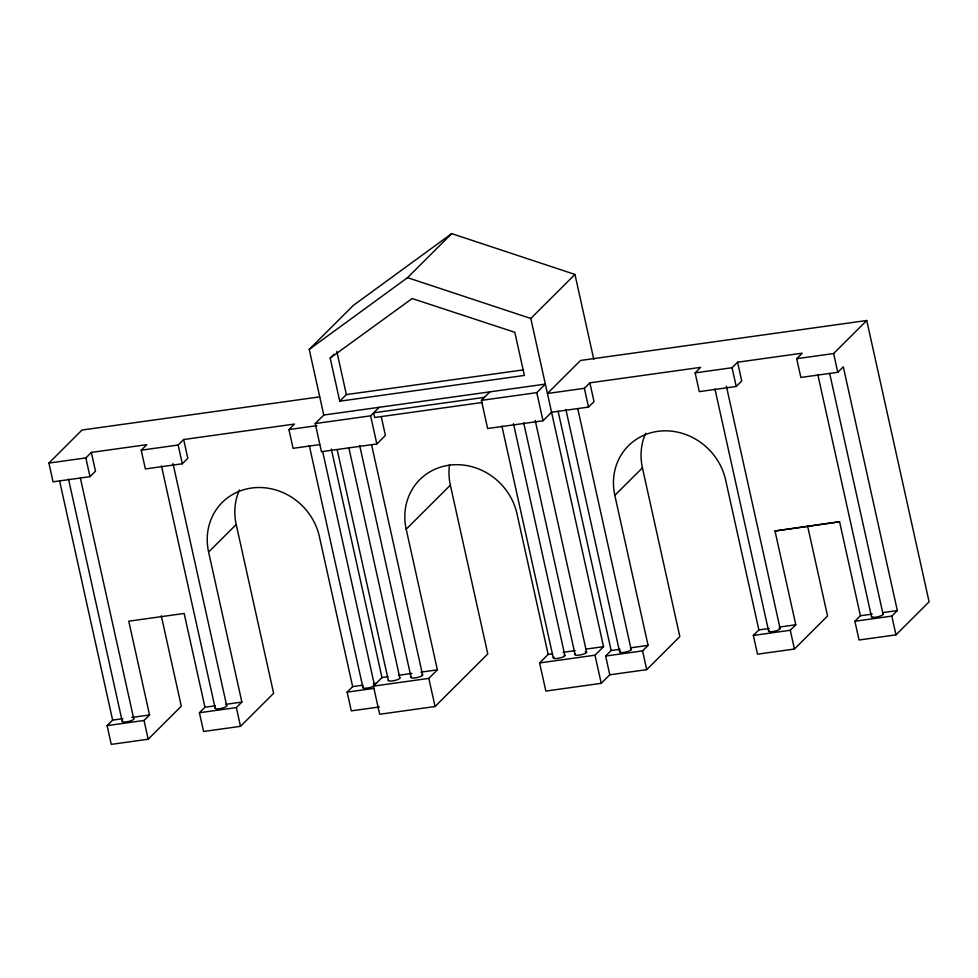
<?xml version="1.0" encoding="UTF-8"?>
<svg xmlns="http://www.w3.org/2000/svg" width="978" height="978" viewBox="0 0 978 978"><rect width="100%" height="100%" fill="white"/><g stroke="black" fill="none" stroke-linecap="round" stroke-linejoin="round"><path stroke-width="1.47" d="M319.672 444.611L293.082 448.315L288.926 429.562L294.451 424.061L183.668 439.525L187.825 458.279L182.299 463.78L145.38 468.939L141.223 450.186L146.737 444.672L91.345 452.411L95.502 471.164L89.988 476.665L53.056 481.824L48.9 463.071L82.018 430.027L319.635 396.872M48.9 463.071L85.832 457.912L91.345 452.411M141.223 450.186L178.143 445.027L183.668 439.525M381.249 416.677L385.405 435.43L376.848 443.963L321.456 451.702L315.222 423.572L323.779 415.039L309.231 349.39L353.388 305.344L451.702 233.62L574.954 274.427L593.793 359.403M309.231 349.39L407.533 277.666L451.702 233.62M330.185 358.07L412.166 298.534L514.819 332.3L524.391 375.43L339.745 401.2L330.185 358.07L333.975 354.293M339.745 401.2L346.383 394.586L523.45 369.867M236.211 524.514L273.632 693.304L240.515 726.336L203.583 731.495L199.426 712.742L236.358 707.583L241.872 702.082L208.607 552.044L236.211 524.514A59.145 54.328 45.1 0 1 239.463 489.978M315.222 423.572L370.613 415.833L379.171 407.3M161.297 615.871L181.309 706.189L148.191 739.221L111.26 744.38L107.103 725.627L112.629 720.114L122.971 718.671M645.663 433.278A59.145 54.328 45.1 0 0 642.424 467.826L679.832 636.605L646.715 669.649L609.795 674.796L601.238 683.329L545.846 691.067L539.599 662.937L594.991 655.199L603.548 646.666L530.797 318.473L574.954 274.427M107.103 725.627L144.035 720.468L149.561 714.967L128.766 621.189L184.157 613.463L204.952 707.228L199.426 712.742M589.868 382.826L584.355 388.327L547.423 393.486L580.541 360.454L866.74 320.503L929.1 601.825L895.982 634.856L859.051 640.003L854.894 621.25L891.826 616.103L897.339 610.59L843.293 366.787L837.767 372.3L800.848 377.447L796.691 358.694L802.205 353.192L737.583 362.215L741.74 380.968L736.226 386.469L699.294 391.628L695.138 372.875L700.651 367.361L589.868 382.826L594.025 401.579L588.511 407.08L551.58 412.239L543.022 420.772L487.631 428.511L481.396 400.369L489.954 391.836M481.396 400.369L536.788 392.643L545.345 384.109L323.779 415.039M450.357 485.161L487.777 653.94L435.063 706.519L379.672 714.258L373.425 686.128L428.816 678.39L437.374 669.857L406.2 529.208L450.357 485.161A59.145 54.328 45.1 0 1 449.562 464.489M379.366 706.96L351.298 710.872L347.141 692.118L352.655 686.617L362.997 685.175M373.425 686.128L381.982 677.595L387.973 676.752M695.138 372.875L732.057 367.716L737.583 362.215M609.795 674.796L605.626 656.042L642.558 650.896L648.084 645.382L614.82 495.345L642.424 467.826M796.691 358.694L833.611 353.547L866.74 320.503M539.599 662.937L548.157 654.392L552.656 653.769M605.626 656.042L611.152 650.541L620.015 649.306M807.522 525.675L827.547 615.993L794.429 649.025L757.498 654.184L753.341 635.431L758.867 629.918L769.197 628.475M753.341 635.431L790.273 630.272L795.786 624.771L775.004 530.993L839.576 521.763L860.42 615.749L854.894 621.25M839.576 521.763L775.004 530.993M484.428 397.349L373.645 412.802L374.684 417.496L482.484 402.447M288.926 429.562L316.994 425.65M398.449 675.297L411.934 673.414M420.907 672.155L437.374 669.857M563.132 652.314L575.113 650.639M585.59 649.172L603.548 646.666M131.834 717.436L149.561 714.967M204.952 707.228L215.282 705.786M225.625 704.343L241.872 702.082M373.339 683.732L376.298 683.316M630.358 647.864L648.084 645.382M779.539 627.032L795.786 624.771M860.42 615.749L872.229 614.098M882.572 612.656L897.339 610.59M347.141 692.118L373.73 688.414M407.533 277.666L530.797 318.473M833.611 353.547L837.767 372.3M891.826 616.103L895.982 634.856M829.674 373.437L883.073 614.27M817.791 374.476L871.508 616.8M732.057 367.716L736.226 386.469M790.273 630.272L794.429 649.025M726.385 386.188L780.102 628.512M714.955 388.999L768.671 631.323M758.867 629.918L725.603 479.892A59.145 54.328 45.1 0 0 657.742 431.359A59.145 54.328 45.1 0 0 614.82 495.345M584.355 388.327L588.511 407.08M642.558 650.896L646.715 669.649M577.79 408.816L631.177 649.649M565.907 409.611L619.624 651.923M558.096 411.2L611.152 650.541M536.788 392.643L543.022 420.772M594.991 655.199L601.238 683.329M535.211 420.43L586.629 652.338M523.67 422.679L575.088 654.588M513.474 423.67L564.881 655.578M501.91 426.115L553.316 658.023M548.157 654.392L516.983 513.743A59.145 54.328 45.1 0 0 449.11 465.21A59.145 54.328 45.1 0 0 406.2 529.208M370.613 415.833L376.848 443.963M428.816 678.39L435.063 706.519M371.554 444.684L422.63 675.113M359.672 445.491L411.09 677.412M336.823 351.457L346.383 394.586M348.816 447.667L399.892 678.096M337.251 450.014L388.339 680.443M331.334 449.098L381.982 677.595M322.691 451.628L374.44 685.028A5.917 1.333 -12.5 0 0 374.024 684.771M309.292 445.516L363.009 687.84M352.655 686.617L319.39 536.58A59.145 54.328 45.1 0 0 251.529 488.046A59.145 54.328 45.1 0 0 208.607 552.044M178.143 445.027L182.299 463.78M236.358 707.583L240.515 726.336M173.02 463.621L226.749 705.945M161.468 465.98L215.184 708.292M85.832 457.912L89.988 476.665M144.035 720.468L148.191 739.221M80.404 478.218L133.79 719.05M68.509 479.086L122.238 721.397M59.572 480.773L112.629 720.114M133.631 718.732A5.917 1.333 -12.5 0 1 127.849 721.617A5.917 1.333 -12.5 0 1 122.47 720.994M226.59 705.627A5.917 1.333 -12.5 0 1 220.796 708.512A5.917 1.333 -12.5 0 1 215.429 707.889M374.476 685.37A5.917 1.333 -12.5 0 1 374.109 685.798M373.388 686.263A5.917 1.333 -12.5 0 1 365.943 688.206A5.917 1.333 -12.5 0 1 363.339 687.069M399.745 677.778A5.917 1.333 -12.5 0 1 393.951 680.664A5.917 1.333 -12.5 0 1 388.584 680.04M421.995 674.551A5.917 1.333 -12.5 0 1 417.349 677.51A5.917 1.333 -12.5 0 1 411.347 676.996M564.098 655.064A5.917 1.333 -12.5 0 1 559.123 658.157A5.917 1.333 -12.5 0 1 554.086 657.179M585.199 651.654A5.917 1.333 -12.5 0 1 581.996 654.563A5.917 1.333 -12.5 0 1 575.382 654.172M630.553 649.086A5.917 1.333 -12.5 0 1 625.101 652.204A5.917 1.333 -12.5 0 1 620.553 651.055M778.904 628.12A5.917 1.333 -12.5 0 1 775.261 631.079A5.917 1.333 -12.5 0 1 769.001 630.553M882.816 613.964A5.917 1.333 -12.5 0 1 877.51 616.849A5.917 1.333 -12.5 0 1 871.655 616.409"/></g></svg>
